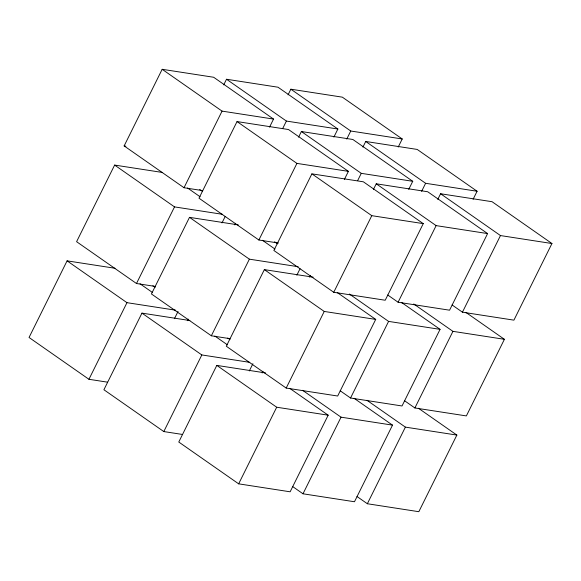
<?xml version="1.0" encoding="UTF-8"?>
<svg xmlns="http://www.w3.org/2000/svg" width="581" height="581" viewBox="0 0 581 581"><rect width="100%" height="100%" fill="white"/><g stroke="black" fill="none" stroke-linecap="round" stroke-linejoin="round"><path stroke-width="0.87" d="M115.009 268.262L67.084 260.847L29.05 337.474L88.937 379.291L107.579 382.175M162.557 172.484L114.631 165.077L76.598 241.696L136.484 283.513L155.12 286.397M202.667 190.619L184.024 187.736L124.138 145.918L162.172 69.299L213.648 77.258L273.535 119.076L269.533 127.145M223.714 84.891L226.517 79.248L277.994 87.208L337.881 129.026L333.879 137.094M88.937 379.291L126.97 302.672L175.789 310.218M136.484 283.513L174.518 206.894L222.443 214.302M184.024 187.736L222.058 111.116L273.535 119.076M189.871 320.538L141.946 313.123L103.912 389.749L163.798 431.567L182.434 434.45M238.304 224.898L189.493 217.352L151.452 293.971L211.346 335.789L229.982 338.672M344.395 179.42L348.397 171.351L288.51 129.534L237.033 121.574L199 198.194L258.886 240.011L278.415 243.032M174.445 318.693L178.047 311.438M221.993 222.922L225.196 216.466M288.06 94.841L290.863 89.198L342.34 97.158L402.226 138.975L398.225 147.044M187.314 320.683L188.113 319.071M234.862 224.912L235.661 223.293M282.802 128.328L286.404 121.066L337.881 129.026M298.576 137.167L301.379 131.524L352.856 139.484L412.742 181.301L408.741 189.37M163.798 431.567L201.832 354.947L249.757 362.355M211.346 335.789L249.38 259.17L298.191 266.715M258.886 240.011L296.92 163.392L348.397 171.351M265.619 372.951L216.807 365.398L178.774 442.025L238.66 483.842L290.137 491.802L328.171 415.183L289.723 388.333M313.166 277.173L264.348 269.62L226.314 346.247L286.201 388.064L337.677 396.024L375.718 319.405L337.27 292.555M311.895 173.85L273.862 250.469L333.748 292.287L385.225 300.246L423.258 223.627L363.372 181.809L311.895 173.85L371.782 215.667L423.258 223.627M346.748 139.084L350.75 131.016L402.226 138.975M249.307 370.969L252.909 363.713M296.847 275.198L300.05 268.742M362.922 147.116L365.725 141.474L417.202 149.433L477.088 191.251L473.087 199.319M262.176 372.958L262.975 371.346M309.717 277.188L310.523 275.568M357.664 180.604L361.266 173.341L412.742 181.301M373.438 189.442L376.241 183.799L427.718 191.759L487.604 233.577L449.571 310.196L398.094 302.236L387.745 295.01M238.66 483.842L276.694 407.223L328.171 415.183M286.201 388.064L324.242 311.445L375.718 319.405M333.748 292.287L371.782 215.667M421.61 191.36L425.612 183.291L477.088 191.251M437.783 199.392L440.587 193.749L492.063 201.709L551.95 243.526L513.916 320.153L462.44 312.186L452.091 304.96M303.006 493.792L341.04 417.173L392.516 425.132L354.483 501.752L303.006 493.792L292.657 486.566M350.546 398.014L388.587 321.395L440.064 329.354L402.023 405.974L350.546 398.014L340.197 390.788M398.094 302.236L436.128 225.617L487.604 233.577M367.352 503.742L405.385 427.122L456.862 435.082L418.828 511.701L367.352 503.742L357.003 496.515M414.892 407.964L452.933 331.344L504.402 339.304L466.369 415.923L414.892 407.964L404.543 400.737M462.44 312.186L500.473 235.566L551.95 243.526M124.138 145.918L125.91 146.194M290.863 89.198L350.75 131.016M365.725 141.474L425.612 183.291M440.587 193.749L500.473 235.566M226.517 79.248L286.404 121.066M301.379 131.524L361.266 173.341M376.241 183.799L436.128 225.617M162.172 69.299L222.058 111.116M237.033 121.574L296.92 163.392M465.962 312.455L504.402 339.304M413.745 303.979L452.933 331.344M401.616 302.505L440.064 329.354M199.675 189.479L202.631 191.548M274.537 241.754L277.493 243.824M349.399 294.03L388.587 321.395M187.547 188.004L200.118 196.785M262.409 240.28L274.98 249.06M114.631 165.077L174.518 206.894M189.493 217.352L249.38 259.17M264.348 269.62L324.242 311.445M418.414 408.232L456.862 435.082M366.938 400.273L405.385 427.122M354.069 398.283L392.516 425.132M152.876 285.772L155.091 287.319M227.73 338.048L229.953 339.594M302.592 390.323L341.04 417.173M140.006 283.782L152.571 292.563M214.861 336.058L227.432 344.838M67.084 260.847L126.97 302.672M141.946 313.123L201.832 354.947M216.807 365.398L276.694 407.223"/></g></svg>
